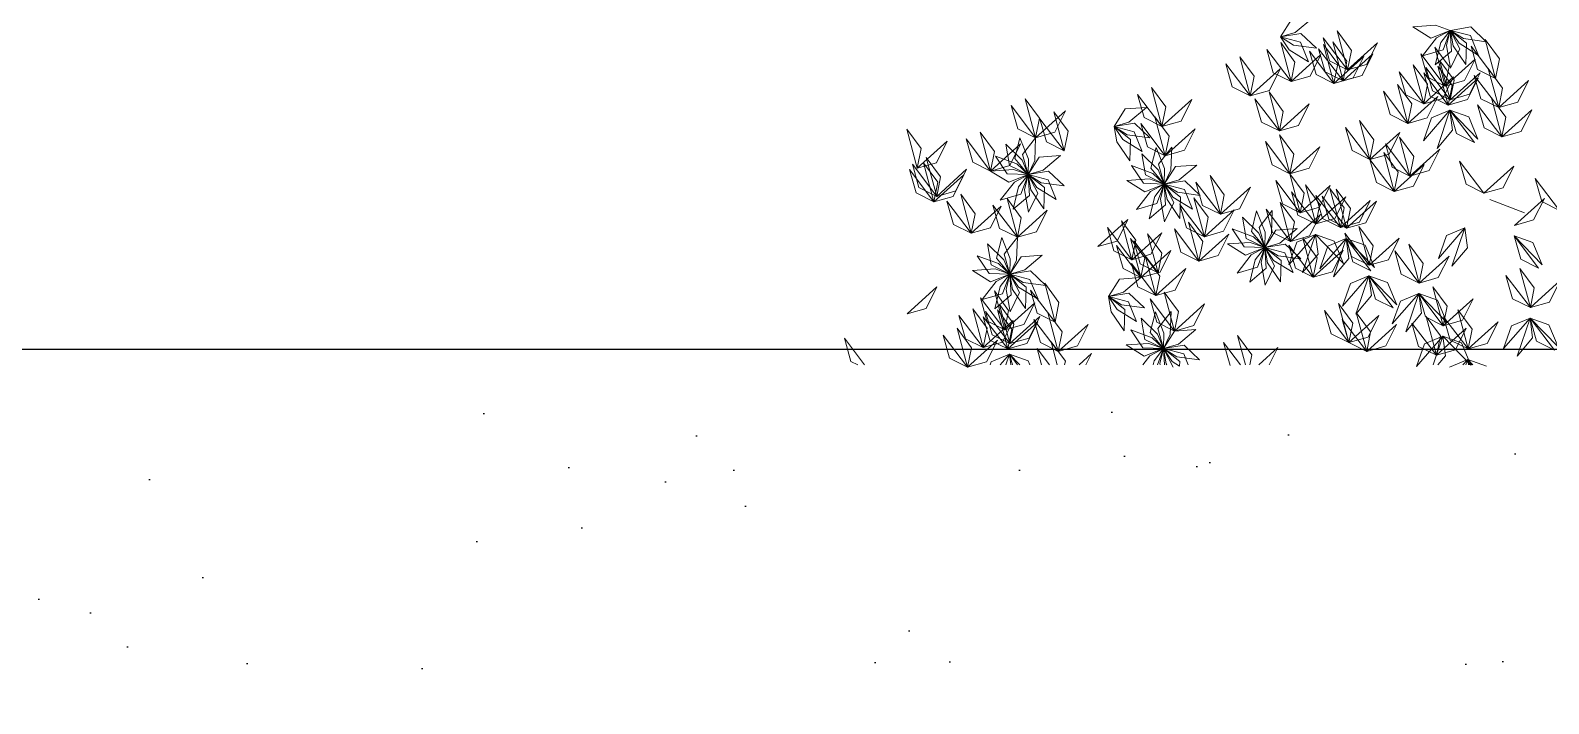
# Model space of a CAD drawing. Header units: inches. Extents: x 4350 to 28384, y -6772 to 993.
# Drawn here: x 15072.3 to 15298.2, y -3623.6 to -3523.4 of the extents above; entities that cross this region are included whole.
import ezdxf

# ---------------------------------------------------------------- set-up
doc = ezdxf.new("R2010")
doc.units = ezdxf.units.IN
doc.header["$MEASUREMENT"] = 0
doc.layers.add('ARREDAMENTO', color=2, linetype='Continuous', lineweight=18)
doc.layers.add('ARREDI_attrezzature', color=7, linetype='Continuous')

# ---------------------------------------------------------------- blocks, each defined once
blk = doc.blocks.new('chioma jacaranda')
at = {"layer": 'ARREDAMENTO', "linetype": 'Continuous'}
blk.add_line((14350.79, -3546.22), (14355.97, -3548.21), dxfattribs=at)
at = {"layer": 'ARREDAMENTO', "lineweight": 0}
for points in [[(14324.48, -3519.2), (14321.86, -3521.39), (14319.65, -3522.03), (14321.3, -3519.43), (14324.48, -3519.2)], [(14324.99, -3523.73), (14321.61, -3523.26), (14319.65, -3522.04), (14322.69, -3521.53), (14324.99, -3523.73)], [(14329.62, -3526.95), (14330.2, -3524.05), (14328.08, -3521.16), (14329.62, -3526.95)], [(14339.34, -3520.53), (14342.74, -3520.29), (14344.91, -3521.07), (14342.04, -3522.21), (14339.34, -3520.53)], [(14340.78, -3524.85), (14342.88, -3522.17), (14344.92, -3521.08), (14343.84, -3523.97), (14340.78, -3524.85)], [(14342.68, -3526.21), (14343.51, -3522.9), (14344.92, -3521.08), (14345.11, -3524.16), (14342.68, -3526.21)], [(14344.96, -3526.68), (14344.37, -3523.32), (14344.92, -3521.08), (14346.35, -3523.81), (14344.96, -3526.68)], [(14350.26, -3522.76), (14346.89, -3522.28), (14344.93, -3521.07), (14347.97, -3520.55), (14350.26, -3522.76)], [(14349.11, -3524.79), (14346.22, -3522.98), (14344.93, -3521.07), (14347.92, -3521.84), (14349.11, -3524.79)], [(14347.24, -3526.17), (14345.33, -3523.35), (14344.93, -3521.08), (14347.34, -3522.99), (14347.24, -3526.17)], [(14321.23, -3528.69), (14318.58, -3527.37), (14317.6, -3523.92), (14321.23, -3528.69)], [(14323.84, -3525.76), (14320.95, -3523.95), (14319.65, -3522.04), (14322.64, -3522.81), (14323.84, -3525.76)], [(14321.23, -3528.69), (14321.81, -3525.79), (14319.69, -3522.9), (14321.23, -3528.69)], [(14328.96, -3528.58), (14326.31, -3527.26), (14325.33, -3523.8), (14328.96, -3528.58)], [(14329.62, -3526.95), (14326.96, -3525.63), (14325.99, -3522.18), (14329.62, -3526.95)], [(14327.6, -3528.96), (14328.18, -3526.05), (14326.05, -3523.16), (14327.6, -3528.96)], [(14328.96, -3528.58), (14329.55, -3525.67), (14327.42, -3522.78), (14328.96, -3528.58)], [(14329.62, -3526.95), (14332.47, -3526.15), (14334.07, -3522.93), (14329.62, -3526.95)], [(14344.16, -3529.36), (14344.74, -3526.45), (14342.62, -3523.56), (14344.16, -3529.36)], [(14351.64, -3528.21), (14348.98, -3526.89), (14348.01, -3523.44), (14351.64, -3528.21)], [(14351.64, -3528.21), (14352.22, -3525.3), (14350.1, -3522.41), (14351.64, -3528.21)], [(14315.15, -3530.8), (14312.49, -3529.48), (14311.52, -3526.03), (14315.15, -3530.8)], [(14315.15, -3530.8), (14315.73, -3527.9), (14313.61, -3525.01), (14315.15, -3530.8)], [(14321.23, -3528.69), (14324.08, -3527.89), (14325.68, -3524.68), (14321.23, -3528.69)], [(14327.6, -3528.96), (14324.94, -3527.64), (14323.97, -3524.19), (14327.6, -3528.96)], [(14327.6, -3528.96), (14330.45, -3528.15), (14332.05, -3524.94), (14327.6, -3528.96)], [(14328.96, -3528.58), (14331.82, -3527.77), (14333.41, -3524.56), (14328.96, -3528.58)], [(14340.96, -3531.99), (14341.55, -3529.09), (14339.42, -3526.2), (14340.96, -3531.99)], [(14344.16, -3529.36), (14341.51, -3528.04), (14340.53, -3524.58), (14344.16, -3529.36)], [(14344.92, -3531.4), (14345.51, -3528.49), (14343.38, -3525.6), (14344.92, -3531.4)], [(14344.16, -3529.36), (14347.01, -3528.55), (14348.61, -3525.34), (14344.16, -3529.36)], [(14315.15, -3530.8), (14318, -3530), (14319.6, -3526.78), (14315.15, -3530.8)], [(14340.96, -3531.99), (14338.31, -3530.67), (14337.33, -3527.22), (14340.96, -3531.99)], [(14340.96, -3531.99), (14343.82, -3531.19), (14345.42, -3527.98), (14340.96, -3531.99)], [(14344.61, -3532.18), (14341.95, -3530.86), (14340.98, -3527.4), (14344.61, -3532.18)], [(14344.92, -3531.4), (14342.27, -3530.08), (14341.29, -3526.62), (14344.92, -3531.4)], [(14344.61, -3532.18), (14345.19, -3529.27), (14343.06, -3526.38), (14344.61, -3532.18)], [(14344.61, -3532.18), (14347.46, -3531.37), (14349.06, -3528.16), (14344.61, -3532.18)], [(14344.92, -3531.4), (14347.78, -3530.59), (14349.38, -3527.38), (14344.92, -3531.4)], [(14352.12, -3532.56), (14349.46, -3531.24), (14348.49, -3527.79), (14352.12, -3532.56)], [(14352.12, -3532.56), (14352.7, -3529.66), (14350.57, -3526.77), (14352.12, -3532.56)], [(14352.12, -3532.56), (14354.97, -3531.76), (14356.57, -3528.54), (14352.12, -3532.56)], [(14302.02, -3535.37), (14299.37, -3534.05), (14298.39, -3530.6), (14302.02, -3535.37)], [(14302.02, -3535.37), (14302.61, -3532.47), (14300.48, -3529.58), (14302.02, -3535.37)], [(14319.49, -3536.04), (14320.07, -3533.13), (14317.95, -3530.24), (14319.49, -3536.04)], [(14338.61, -3534.91), (14335.95, -3533.58), (14334.98, -3530.13), (14338.61, -3534.91)], [(14338.61, -3534.91), (14339.19, -3532), (14337.07, -3529.11), (14338.61, -3534.91)], [(14283.22, -3537.05), (14280.57, -3535.73), (14279.59, -3532.27), (14283.22, -3537.05)], [(14283.22, -3537.05), (14283.81, -3534.14), (14281.68, -3531.25), (14283.22, -3537.05)], [(14283.22, -3537.05), (14286.08, -3536.24), (14287.68, -3533.03), (14283.22, -3537.05)], [(14299.73, -3532.54), (14297.11, -3534.74), (14294.9, -3535.38), (14296.55, -3532.77), (14299.73, -3532.54)], [(14302.02, -3535.37), (14304.87, -3534.57), (14306.47, -3531.35), (14302.02, -3535.37)], [(14319.49, -3536.04), (14316.83, -3534.72), (14315.86, -3531.27), (14319.49, -3536.04)], [(14319.49, -3536.04), (14322.34, -3535.23), (14323.94, -3532.02), (14319.49, -3536.04)], [(14338.61, -3534.91), (14341.46, -3534.1), (14343.06, -3530.89), (14338.61, -3534.91)], [(14344.87, -3532.96), (14342.13, -3534.11), (14340.93, -3537.49), (14344.87, -3532.96)], [(14344.87, -3532.96), (14345.26, -3535.9), (14342.95, -3538.64), (14344.87, -3532.96)], [(14348.5, -3537.74), (14345.85, -3536.42), (14344.87, -3532.96), (14348.5, -3537.74)], [(14344.87, -3532.96), (14347.66, -3533.96), (14349.04, -3537.27), (14344.87, -3532.96)], [(14352.6, -3536.91), (14349.94, -3535.59), (14348.97, -3532.14), (14352.6, -3536.91)], [(14352.6, -3536.91), (14353.18, -3534.01), (14351.05, -3531.12), (14352.6, -3536.91)], [(14352.6, -3536.91), (14355.45, -3536.11), (14357.05, -3532.89), (14352.6, -3536.91)], [(14287.47, -3538.99), (14284.82, -3537.67), (14283.84, -3534.22), (14287.47, -3538.99)], [(14287.47, -3538.99), (14288.06, -3536.09), (14285.93, -3533.2), (14287.47, -3538.99)], [(14300.24, -3537.08), (14296.86, -3536.6), (14294.9, -3535.38), (14297.94, -3534.87), (14300.24, -3537.08)], [(14302.5, -3539.72), (14299.85, -3538.4), (14298.87, -3534.95), (14302.5, -3539.72)], [(14302.5, -3539.72), (14303.09, -3536.82), (14300.96, -3533.93), (14302.5, -3539.72)], [(14332.96, -3540.28), (14333.55, -3537.37), (14331.42, -3534.48), (14332.96, -3540.28)], [(14265.62, -3541.57), (14266.21, -3538.66), (14264.08, -3535.77), (14265.62, -3541.57)], [(14265.62, -3541.57), (14268.47, -3540.76), (14270.07, -3537.55), (14265.62, -3541.57)], [(14276.53, -3542), (14273.87, -3540.68), (14272.89, -3537.23), (14276.53, -3542)], [(14276.53, -3542), (14277.11, -3539.09), (14274.98, -3536.2), (14276.53, -3542)], [(14280.89, -3537.07), (14282.17, -3540.23), (14282.1, -3542.53), (14280.13, -3540.16), (14280.89, -3537.07)], [(14283.22, -3537.05), (14283.11, -3540.46), (14282.1, -3542.53), (14281.27, -3539.56), (14283.22, -3537.05)], [(14299.09, -3539.1), (14296.2, -3537.3), (14294.9, -3535.39), (14297.89, -3536.16), (14299.09, -3539.1)], [(14297.22, -3540.49), (14295.31, -3537.66), (14294.9, -3535.39), (14297.32, -3537.31), (14297.22, -3540.49)], [(14302.5, -3539.72), (14305.35, -3538.92), (14306.95, -3535.7), (14302.5, -3539.72)], [(14321.06, -3542.4), (14321.64, -3539.5), (14319.51, -3536.61), (14321.06, -3542.4)], [(14332.96, -3540.28), (14330.31, -3538.96), (14329.33, -3535.51), (14332.96, -3540.28)], [(14332.96, -3540.28), (14335.81, -3539.47), (14337.41, -3536.26), (14332.96, -3540.28)], [(14338.91, -3542.75), (14339.49, -3539.84), (14337.37, -3536.95), (14338.91, -3542.75)], [(14276.53, -3542), (14279.38, -3541.19), (14280.98, -3537.98), (14276.53, -3542)], [(14277.23, -3539.78), (14280.43, -3540.94), (14282.1, -3542.54), (14279.01, -3542.41), (14277.23, -3539.78)], [(14278.77, -3538.03), (14281.22, -3540.4), (14282.1, -3542.54), (14279.33, -3541.17), (14278.77, -3538.03)], [(14286.94, -3539.7), (14284.32, -3541.89), (14282.11, -3542.53), (14283.76, -3539.93), (14286.94, -3539.7)], [(14299.03, -3539.45), (14301.48, -3541.82), (14302.35, -3543.95), (14299.59, -3542.58), (14299.03, -3539.45)], [(14301.15, -3538.49), (14302.42, -3541.65), (14302.35, -3543.95), (14300.38, -3541.58), (14301.15, -3538.49)], [(14303.48, -3538.47), (14303.36, -3541.87), (14302.35, -3543.95), (14301.52, -3540.98), (14303.48, -3538.47)], [(14321.06, -3542.4), (14318.4, -3541.08), (14317.42, -3537.63), (14321.06, -3542.4)], [(14321.06, -3542.4), (14323.91, -3541.6), (14325.51, -3538.39), (14321.06, -3542.4)], [(14336.59, -3545.05), (14337.18, -3542.15), (14335.05, -3539.26), (14336.59, -3545.05)], [(14338.91, -3542.75), (14336.25, -3541.42), (14335.28, -3537.97), (14338.91, -3542.75)], [(14338.91, -3542.75), (14341.76, -3541.94), (14343.36, -3538.73), (14338.91, -3542.75)], [(14268.1, -3546.58), (14265.45, -3545.25), (14264.47, -3541.8), (14268.1, -3546.58)], [(14268.51, -3545.77), (14265.85, -3544.45), (14264.88, -3541), (14268.51, -3545.77)], [(14268.1, -3546.58), (14268.69, -3543.67), (14266.56, -3540.78), (14268.1, -3546.58)], [(14268.51, -3545.77), (14269.09, -3542.86), (14266.96, -3539.97), (14268.51, -3545.77)], [(14268.51, -3545.77), (14271.36, -3544.96), (14272.96, -3541.75), (14268.51, -3545.77)], [(14276.53, -3542), (14279.93, -3541.76), (14282.1, -3542.54), (14279.23, -3543.68), (14276.53, -3542)], [(14287.45, -3544.23), (14284.07, -3543.75), (14282.11, -3542.54), (14285.15, -3542.02), (14287.45, -3544.23)], [(14297.48, -3541.2), (14300.68, -3542.36), (14302.35, -3543.96), (14299.27, -3543.83), (14297.48, -3541.2)], [(14307.19, -3541.12), (14304.58, -3543.31), (14302.36, -3543.95), (14304.01, -3541.35), (14307.19, -3541.12)], [(14336.59, -3545.05), (14333.94, -3543.73), (14332.96, -3540.28), (14336.59, -3545.05)], [(14336.59, -3545.05), (14339.44, -3544.25), (14341.04, -3541.04), (14336.59, -3545.05)], [(14349.93, -3545.3), (14347.27, -3543.98), (14346.3, -3540.53), (14349.93, -3545.3)], [(14349.93, -3545.3), (14352.78, -3544.49), (14354.38, -3541.28), (14349.93, -3545.3)], [(14268.1, -3546.58), (14270.95, -3545.77), (14272.55, -3542.56), (14268.1, -3546.58)], [(14277.97, -3546.32), (14280.07, -3543.64), (14282.1, -3542.55), (14281.03, -3545.44), (14277.97, -3546.32)], [(14279.87, -3547.68), (14280.69, -3544.37), (14282.1, -3542.55), (14282.3, -3545.63), (14279.87, -3547.68)], [(14282.15, -3548.15), (14281.56, -3544.79), (14282.11, -3542.55), (14283.54, -3545.28), (14282.15, -3548.15)], [(14286.3, -3546.26), (14283.41, -3544.45), (14282.11, -3542.54), (14285.1, -3543.31), (14286.3, -3546.26)], [(14284.43, -3547.64), (14282.52, -3544.82), (14282.11, -3542.55), (14284.53, -3544.46), (14284.43, -3547.64)], [(14296.78, -3543.42), (14300.18, -3543.18), (14302.35, -3543.96), (14299.48, -3545.1), (14296.78, -3543.42)], [(14298.22, -3547.74), (14300.32, -3545.06), (14302.35, -3543.97), (14301.28, -3546.86), (14298.22, -3547.74)], [(14300.12, -3549.1), (14300.94, -3545.79), (14302.36, -3543.97), (14302.55, -3547.05), (14300.12, -3549.1)], [(14302.4, -3549.56), (14301.81, -3546.21), (14302.36, -3543.97), (14303.79, -3546.7), (14302.4, -3549.56)], [(14304.68, -3549.06), (14302.77, -3546.23), (14302.36, -3543.96), (14304.78, -3545.88), (14304.68, -3549.06)], [(14307.7, -3545.65), (14304.33, -3545.17), (14302.37, -3543.96), (14305.41, -3543.44), (14307.7, -3545.65)], [(14306.55, -3547.67), (14303.66, -3545.87), (14302.37, -3543.96), (14305.35, -3544.73), (14306.55, -3547.67)], [(14310.72, -3548.44), (14308.06, -3547.12), (14307.08, -3543.67), (14310.72, -3548.44)], [(14310.72, -3548.44), (14311.3, -3545.54), (14309.17, -3542.65), (14310.72, -3548.44)], [(14322.6, -3548.2), (14319.94, -3546.88), (14318.97, -3543.43), (14322.6, -3548.2)], [(14322.6, -3548.2), (14323.18, -3545.29), (14321.06, -3542.4), (14322.6, -3548.2)], [(14322.6, -3548.2), (14325.45, -3547.39), (14327.05, -3544.18), (14322.6, -3548.2)], [(14324.9, -3549.87), (14325.49, -3546.96), (14323.36, -3544.07), (14324.9, -3549.87)], [(14361.19, -3547.88), (14358.54, -3546.56), (14357.56, -3543.11), (14361.19, -3547.88)], [(14273.64, -3551.27), (14270.99, -3549.95), (14270.01, -3546.5), (14273.64, -3551.27)], [(14273.64, -3551.27), (14274.23, -3548.36), (14272.1, -3545.47), (14273.64, -3551.27)], [(14280.51, -3551.87), (14281.09, -3548.96), (14278.97, -3546.07), (14280.51, -3551.87)], [(14308.33, -3551.78), (14308.91, -3548.87), (14306.78, -3545.98), (14308.33, -3551.78)], [(14310.72, -3548.44), (14313.57, -3547.64), (14315.17, -3544.42), (14310.72, -3548.44)], [(14324.9, -3549.87), (14322.25, -3548.55), (14321.27, -3545.1), (14324.9, -3549.87)], [(14324.9, -3549.87), (14327.76, -3549.06), (14329.36, -3545.85), (14324.9, -3549.87)], [(14328.56, -3550.4), (14325.91, -3549.08), (14324.93, -3545.63), (14328.56, -3550.4)], [(14329.5, -3550.49), (14326.84, -3549.17), (14325.87, -3545.72), (14329.5, -3550.49)], [(14328.56, -3550.4), (14329.15, -3547.5), (14327.02, -3544.61), (14328.56, -3550.4)], [(14329.5, -3550.49), (14330.08, -3547.59), (14327.96, -3544.7), (14329.5, -3550.49)], [(14328.56, -3550.4), (14331.41, -3549.6), (14333.01, -3546.38), (14328.56, -3550.4)], [(14329.5, -3550.49), (14332.35, -3549.69), (14333.95, -3546.48), (14329.5, -3550.49)], [(14354.47, -3550.1), (14357.32, -3549.29), (14358.92, -3546.08), (14354.47, -3550.1)], [(14273.64, -3551.27), (14276.5, -3550.46), (14278.1, -3547.25), (14273.64, -3551.27)], [(14280.51, -3551.87), (14277.85, -3550.55), (14276.88, -3547.09), (14280.51, -3551.87)], [(14280.51, -3551.87), (14283.36, -3551.06), (14284.96, -3547.85), (14280.51, -3551.87)], [(14308.33, -3551.78), (14305.67, -3550.46), (14304.7, -3547), (14308.33, -3551.78)], [(14308.33, -3551.78), (14311.18, -3550.97), (14312.78, -3547.76), (14308.33, -3551.78)], [(14313.99, -3548.89), (14316.44, -3551.25), (14317.32, -3553.39), (14314.55, -3552.02), (14313.99, -3548.89)], [(14316.11, -3547.92), (14317.39, -3551.08), (14317.32, -3553.39), (14315.35, -3551.01), (14316.11, -3547.92)], [(14318.44, -3547.9), (14318.33, -3551.31), (14317.32, -3553.38), (14316.49, -3550.41), (14318.44, -3547.9)], [(14321.14, -3552.47), (14318.49, -3551.15), (14317.51, -3547.7), (14321.14, -3552.47)], [(14321.14, -3552.47), (14321.72, -3549.56), (14319.6, -3546.67), (14321.14, -3552.47)], [(14321.14, -3552.47), (14323.99, -3551.66), (14325.59, -3548.45), (14321.14, -3552.47)], [(14292.49, -3553.25), (14295.35, -3552.44), (14296.95, -3549.23), (14292.49, -3553.25)], [(14297.53, -3555.2), (14294.88, -3553.88), (14293.9, -3550.43), (14297.53, -3555.2)], [(14297.53, -3555.2), (14298.11, -3552.3), (14295.99, -3549.41), (14297.53, -3555.2)], [(14307.51, -3555.4), (14304.85, -3554.08), (14303.88, -3550.63), (14307.51, -3555.4)], [(14307.51, -3555.4), (14308.09, -3552.49), (14305.96, -3549.6), (14307.51, -3555.4)], [(14312.45, -3550.63), (14315.65, -3551.8), (14317.32, -3553.39), (14314.23, -3553.26), (14312.45, -3550.63)], [(14322.16, -3550.55), (14319.54, -3552.74), (14317.33, -3553.39), (14318.98, -3550.78), (14322.16, -3550.55)], [(14332.86, -3556.03), (14333.45, -3553.13), (14331.32, -3550.24), (14332.86, -3556.03)], [(14332.86, -3556.03), (14333.45, -3553.13), (14331.32, -3550.24), (14332.86, -3556.03)], [(14347.1, -3550.48), (14344.36, -3551.62), (14343.16, -3555), (14347.1, -3550.48)], [(14347.1, -3550.48), (14347.49, -3553.41), (14345.17, -3556.16), (14347.1, -3550.48)], [(14276.06, -3552.85), (14278.51, -3555.22), (14279.38, -3557.36), (14276.62, -3555.98), (14276.06, -3552.85)], [(14278.18, -3551.89), (14279.45, -3555.05), (14279.38, -3557.35), (14277.42, -3554.98), (14278.18, -3551.89)], [(14280.51, -3551.87), (14280.39, -3555.27), (14279.39, -3557.35), (14278.56, -3554.38), (14280.51, -3551.87)], [(14298.89, -3557.85), (14296.23, -3556.53), (14295.26, -3553.08), (14298.89, -3557.85)], [(14298.89, -3557.85), (14299.47, -3554.94), (14297.34, -3552.05), (14298.89, -3557.85)], [(14297.53, -3555.2), (14300.38, -3554.4), (14301.98, -3551.19), (14297.53, -3555.2)], [(14301.44, -3557.15), (14298.78, -3555.83), (14297.81, -3552.38), (14301.44, -3557.15)], [(14301.44, -3557.15), (14302.02, -3554.24), (14299.89, -3551.35), (14301.44, -3557.15)], [(14307.51, -3555.4), (14310.36, -3554.59), (14311.96, -3551.38), (14307.51, -3555.4)], [(14311.75, -3552.85), (14315.15, -3552.62), (14317.32, -3553.4), (14314.45, -3554.53), (14311.75, -3552.85)], [(14313.19, -3557.18), (14315.29, -3554.49), (14317.32, -3553.4), (14316.25, -3556.29), (14313.19, -3557.18)], [(14315.09, -3558.53), (14315.91, -3555.23), (14317.32, -3553.4), (14317.52, -3556.48), (14315.09, -3558.53)], [(14317.37, -3559), (14316.78, -3555.64), (14317.33, -3553.4), (14318.76, -3556.13), (14317.37, -3559)], [(14322.67, -3555.08), (14319.29, -3554.61), (14317.33, -3553.39), (14320.37, -3552.88), (14322.67, -3555.08)], [(14321.52, -3557.11), (14318.63, -3555.3), (14317.33, -3553.4), (14320.32, -3554.16), (14321.52, -3557.11)], [(14319.65, -3558.5), (14317.74, -3555.67), (14317.33, -3553.4), (14319.75, -3555.31), (14319.65, -3558.5)], [(14324.53, -3557.8), (14321.88, -3556.48), (14320.9, -3553.03), (14324.53, -3557.8)], [(14324.85, -3551.44), (14322.11, -3552.58), (14320.91, -3555.96), (14324.85, -3551.44)], [(14324.85, -3551.44), (14325.24, -3554.38), (14322.92, -3557.12), (14324.85, -3551.44)], [(14324.53, -3557.8), (14325.12, -3554.9), (14322.99, -3552.01), (14324.53, -3557.8)], [(14324.85, -3551.44), (14327.64, -3552.43), (14329.02, -3555.74), (14324.85, -3551.44)], [(14329.45, -3552.06), (14326.71, -3553.2), (14325.5, -3556.58), (14329.45, -3552.06)], [(14329.45, -3552.06), (14329.84, -3555), (14327.52, -3557.74), (14329.45, -3552.06)], [(14332.86, -3556.03), (14330.21, -3554.71), (14329.23, -3551.26), (14332.86, -3556.03)], [(14332.86, -3556.03), (14330.21, -3554.71), (14329.23, -3551.26), (14332.86, -3556.03)], [(14333.08, -3556.84), (14330.42, -3555.51), (14329.45, -3552.06), (14333.08, -3556.84)], [(14329.45, -3552.06), (14332.24, -3553.06), (14333.62, -3556.37), (14329.45, -3552.06)], [(14332.86, -3556.03), (14335.71, -3555.23), (14337.31, -3552.01), (14332.86, -3556.03)], [(14332.86, -3556.03), (14335.71, -3555.23), (14337.31, -3552.01), (14332.86, -3556.03)], [(14340.29, -3558.67), (14340.87, -3555.77), (14338.75, -3552.88), (14340.29, -3558.67)], [(14358.05, -3556.44), (14355.4, -3555.12), (14354.42, -3551.67), (14358.05, -3556.44)], [(14354.42, -3551.67), (14357.21, -3552.66), (14358.59, -3555.98), (14354.42, -3551.67)], [(14274.51, -3554.6), (14277.71, -3555.76), (14279.38, -3557.36), (14276.3, -3557.23), (14274.51, -3554.6)], [(14284.22, -3554.52), (14281.61, -3556.71), (14279.39, -3557.35), (14281.05, -3554.75), (14284.22, -3554.52)], [(14298.89, -3557.85), (14301.74, -3557.04), (14303.34, -3553.83), (14298.89, -3557.85)], [(14301.1, -3560.55), (14301.69, -3557.65), (14299.56, -3554.76), (14301.1, -3560.55)], [(14324.53, -3557.8), (14327.38, -3557), (14328.98, -3553.78), (14324.53, -3557.8)], [(14340.29, -3558.67), (14337.63, -3557.35), (14336.66, -3553.9), (14340.29, -3558.67)], [(14340.29, -3558.67), (14343.14, -3557.87), (14344.74, -3554.65), (14340.29, -3558.67)], [(14273.81, -3556.82), (14277.21, -3556.58), (14279.38, -3557.36), (14276.51, -3558.5), (14273.81, -3556.82)], [(14275.25, -3561.14), (14277.35, -3558.46), (14279.38, -3557.37), (14278.31, -3560.26), (14275.25, -3561.14)], [(14277.15, -3562.5), (14277.97, -3559.19), (14279.39, -3557.37), (14279.58, -3560.45), (14277.15, -3562.5)], [(14279.43, -3562.96), (14278.84, -3559.61), (14279.39, -3557.37), (14280.82, -3560.1), (14279.43, -3562.96)], [(14284.73, -3559.05), (14281.36, -3558.57), (14279.4, -3557.36), (14282.44, -3556.84), (14284.73, -3559.05)], [(14283.58, -3561.08), (14280.69, -3559.27), (14279.4, -3557.36), (14282.38, -3558.13), (14283.58, -3561.08)], [(14281.71, -3562.46), (14279.8, -3559.64), (14279.4, -3557.37), (14281.81, -3559.28), (14281.71, -3562.46)], [(14298.89, -3557.85), (14296.28, -3560.04), (14294.06, -3560.68), (14295.71, -3558.08), (14298.89, -3557.85)], [(14301.1, -3560.55), (14298.45, -3559.23), (14297.47, -3555.78), (14301.1, -3560.55)], [(14301.1, -3560.55), (14303.96, -3559.75), (14305.56, -3556.53), (14301.1, -3560.55)], [(14332.81, -3557.6), (14330.07, -3558.74), (14328.87, -3562.12), (14332.81, -3557.6)], [(14332.81, -3557.6), (14333.2, -3560.54), (14330.88, -3563.28), (14332.81, -3557.6)], [(14336.44, -3562.37), (14333.79, -3561.05), (14332.81, -3557.6), (14336.44, -3562.37)], [(14332.81, -3557.6), (14335.6, -3558.6), (14336.98, -3561.91), (14332.81, -3557.6)], [(14356.83, -3562.32), (14354.17, -3561), (14353.2, -3557.55), (14356.83, -3562.32)], [(14356.83, -3562.32), (14357.41, -3559.41), (14355.29, -3556.52), (14356.83, -3562.32)], [(14264.09, -3563.24), (14266.94, -3562.44), (14268.54, -3559.22), (14264.09, -3563.24)], [(14278.63, -3565.65), (14279.21, -3562.74), (14277.09, -3559.85), (14278.63, -3565.65)], [(14286.11, -3564.5), (14283.45, -3563.18), (14282.48, -3559.73), (14286.11, -3564.5)], [(14286.11, -3564.5), (14286.69, -3561.59), (14284.57, -3558.7), (14286.11, -3564.5)], [(14299.4, -3562.38), (14296.02, -3561.91), (14294.06, -3560.69), (14297.11, -3560.18), (14299.4, -3562.38)], [(14303.91, -3565.81), (14304.49, -3562.91), (14302.37, -3560.02), (14303.91, -3565.81)], [(14343.87, -3565.02), (14344.45, -3562.11), (14342.32, -3559.22), (14343.87, -3565.02)], [(14356.83, -3562.32), (14359.68, -3561.51), (14361.28, -3558.3), (14356.83, -3562.32)], [(14278.63, -3565.65), (14275.98, -3564.32), (14275, -3560.87), (14278.63, -3565.65)], [(14279.39, -3567.69), (14279.98, -3564.78), (14277.85, -3561.89), (14279.39, -3567.69)], [(14278.63, -3565.65), (14281.48, -3564.84), (14283.08, -3561.63), (14278.63, -3565.65)], [(14298.25, -3564.41), (14295.36, -3562.6), (14294.06, -3560.69), (14297.05, -3561.46), (14298.25, -3564.41)], [(14296.38, -3565.79), (14294.47, -3562.97), (14294.06, -3560.7), (14296.48, -3562.61), (14296.38, -3565.79)], [(14303.91, -3565.81), (14301.25, -3564.49), (14300.28, -3561.04), (14303.91, -3565.81)], [(14303.91, -3565.81), (14306.76, -3565.01), (14308.36, -3561.79), (14303.91, -3565.81)], [(14329.83, -3567.53), (14330.42, -3564.62), (14328.29, -3561.73), (14329.83, -3567.53)], [(14340.24, -3560.24), (14337.5, -3561.38), (14336.29, -3564.76), (14340.24, -3560.24)], [(14340.24, -3560.24), (14340.62, -3563.18), (14338.31, -3565.92), (14340.24, -3560.24)], [(14343.87, -3565.02), (14341.21, -3563.69), (14340.24, -3560.24), (14343.87, -3565.02)], [(14340.24, -3560.24), (14343.03, -3561.24), (14344.41, -3564.55), (14340.24, -3560.24)], [(14343.87, -3565.02), (14346.72, -3564.21), (14348.32, -3561), (14343.87, -3565.02)], [(14275.43, -3568.28), (14272.78, -3566.96), (14271.8, -3563.51), (14275.43, -3568.28)], [(14275.43, -3568.28), (14276.02, -3565.38), (14273.89, -3562.49), (14275.43, -3568.28)], [(14275.43, -3568.28), (14278.29, -3567.48), (14279.88, -3564.26), (14275.43, -3568.28)], [(14279.08, -3568.47), (14276.42, -3567.15), (14275.44, -3563.69), (14279.08, -3568.47)], [(14279.39, -3567.69), (14276.74, -3566.37), (14275.76, -3562.91), (14279.39, -3567.69)], [(14279.08, -3568.47), (14279.66, -3565.56), (14277.53, -3562.67), (14279.08, -3568.47)], [(14279.08, -3568.47), (14281.93, -3567.66), (14283.53, -3564.45), (14279.08, -3568.47)], [(14279.39, -3567.69), (14282.24, -3566.88), (14283.84, -3563.67), (14279.39, -3567.69)], [(14286.59, -3568.85), (14283.93, -3567.53), (14282.96, -3564.08), (14286.59, -3568.85)], [(14286.59, -3568.85), (14287.17, -3565.95), (14285.04, -3563.06), (14286.59, -3568.85)], [(14298.92, -3563.92), (14301.37, -3566.29), (14302.24, -3568.42), (14299.48, -3567.05), (14298.92, -3563.92)], [(14301.04, -3562.95), (14302.32, -3566.11), (14302.25, -3568.42), (14300.28, -3566.04), (14301.04, -3562.95)], [(14303.37, -3562.93), (14303.25, -3566.34), (14302.25, -3568.42), (14301.42, -3565.45), (14303.37, -3562.93)], [(14329.83, -3567.53), (14327.18, -3566.21), (14326.2, -3562.76), (14329.83, -3567.53)], [(14332.48, -3568.85), (14329.83, -3567.53), (14328.85, -3564.08), (14332.48, -3568.85)], [(14329.83, -3567.53), (14332.68, -3566.72), (14334.28, -3563.51), (14329.83, -3567.53)], [(14332.48, -3568.85), (14333.07, -3565.94), (14330.94, -3563.05), (14332.48, -3568.85)], [(14342.85, -3569.42), (14340.2, -3568.1), (14339.22, -3564.65), (14342.85, -3569.42)], [(14342.85, -3569.42), (14343.44, -3566.52), (14341.31, -3563.63), (14342.85, -3569.42)], [(14347.56, -3568.47), (14344.91, -3567.15), (14343.93, -3563.69), (14347.56, -3568.47)], [(14347.56, -3568.47), (14348.15, -3565.56), (14346.02, -3562.67), (14347.56, -3568.47)], [(14347.56, -3568.47), (14350.42, -3567.66), (14352.02, -3564.45), (14347.56, -3568.47)], [(14356.78, -3563.89), (14354.04, -3565.03), (14352.83, -3568.41), (14356.78, -3563.89)], [(14356.78, -3563.89), (14357.17, -3566.83), (14354.85, -3569.57), (14356.78, -3563.89)], [(14360.41, -3568.66), (14357.75, -3567.34), (14356.78, -3563.89), (14360.41, -3568.66)], [(14356.78, -3563.89), (14359.57, -3564.88), (14360.95, -3568.19), (14356.78, -3563.89)], [(14256.75, -3570.84), (14255.75, -3570.34), (14254.77, -3566.89), (14257.78, -3570.84)], [(14273.08, -3571.2), (14270.42, -3569.87), (14269.45, -3566.42), (14273.08, -3571.2)], [(14273.08, -3571.2), (14273.66, -3568.29), (14271.54, -3565.4), (14273.08, -3571.2)], [(14286.59, -3568.85), (14289.44, -3568.04), (14291.04, -3564.83), (14286.59, -3568.85)], [(14297.37, -3565.66), (14300.58, -3566.83), (14302.24, -3568.42), (14299.16, -3568.3), (14297.37, -3565.66)], [(14307.08, -3565.58), (14304.47, -3567.77), (14302.26, -3568.42), (14303.91, -3565.81), (14307.08, -3565.58)], [(14315.11, -3570.84), (14315.4, -3569.37), (14313.27, -3566.48), (14314.43, -3570.84)], [(14332.48, -3568.85), (14335.34, -3568.04), (14336.94, -3564.83), (14332.48, -3568.85)], [(14343.81, -3566.58), (14341.08, -3567.72), (14339.87, -3571.1), (14343.81, -3566.58)], [(14342.37, -3570.84), (14343.81, -3566.58)], [(14342.85, -3569.42), (14345.7, -3568.62), (14347.3, -3565.4), (14342.85, -3569.42)], [(14343.81, -3566.58), (14344.2, -3569.52), (14343.09, -3570.84)], [(14343.81, -3566.58), (14346.61, -3567.58), (14347.99, -3570.89), (14343.81, -3566.58)], [(14273.08, -3571.2), (14275.93, -3570.39), (14277.53, -3567.18), (14273.08, -3571.2)], [(14284.12, -3570.84), (14283.43, -3568.43), (14285.27, -3570.84)], [(14287.54, -3570.84), (14287.65, -3570.3), (14285.52, -3567.41), (14286.44, -3570.84)], [(14290.69, -3570.84), (14291.52, -3569.18), (14289.69, -3570.84)], [(14296.67, -3567.88), (14300.07, -3567.65), (14302.24, -3568.43), (14299.38, -3569.56), (14296.67, -3567.88)], [(14299.19, -3570.84), (14300.22, -3569.52), (14302.25, -3568.43), (14301.35, -3570.84)], [(14300.69, -3570.84), (14300.84, -3570.26), (14302.25, -3568.43), (14302.4, -3570.84)], [(14301.73, -3570.84), (14301.71, -3570.67), (14302.26, -3568.43), (14303.68, -3571.17)], [(14307.6, -3570.11), (14304.22, -3569.64), (14302.26, -3568.42), (14305.3, -3567.91), (14307.6, -3570.11)], [(14304.65, -3571.02), (14303.56, -3570.33), (14302.26, -3568.43), (14305.25, -3569.19), (14305.92, -3570.84)], [(14302.76, -3570.84), (14302.67, -3570.7), (14302.26, -3568.43), (14304.68, -3570.35), (14304.65, -3571.02)], [(14312.16, -3570.96), (14311.19, -3567.51), (14313.72, -3570.84)], [(14317.99, -3570.84), (14319.27, -3568.26), (14316.41, -3570.84)], [(14279.34, -3569.25), (14276.6, -3570.4), (14276.45, -3570.84)], [(14277.96, -3570.84), (14279.34, -3569.25)], [(14278.8, -3570.84), (14279.34, -3569.25)], [(14279.79, -3570.84), (14279.34, -3569.25), (14280.54, -3570.84)], [(14279.34, -3569.25), (14279.55, -3570.84)], [(14279.34, -3569.25), (14282.13, -3570.25), (14282.38, -3570.84)], [(14280.87, -3570.84), (14279.34, -3569.25)], [(14347.51, -3570.04), (14344.78, -3571.18)], [(14346.81, -3570.84), (14347.51, -3570.04)], [(14347.24, -3570.84), (14347.51, -3570.04)], [(14347.74, -3570.84), (14347.51, -3570.04), (14348.12, -3570.84)], [(14347.51, -3570.04), (14347.62, -3570.84)], [(14347.51, -3570.04), (14350.3, -3571.03)], [(14348.29, -3570.84), (14347.51, -3570.04)]]:
    blk.add_lwpolyline(points, dxfattribs=at)

msp = doc.modelspace()

# ---------------------------------------------------------------- hatches: boundary and pattern name
at = {"layer": 'ARREDI_attrezzature'}
h = msp.add_hatch(dxfattribs=at)
h.set_pattern_fill('AR-SAND', color=256, scale=30)
h.paths.add_polyline_path([(17035.43, -3570.84), (16637.75, -3570.84), (16637.75, -4170.84), (17035.43, -4170.84)])
h.paths.add_polyline_path([(16637.75, -3570.84), (16447.77, -3570.84), (16447.77, -3785.84), (16637.75, -3785.84)])
h.paths.add_polyline_path([(16447.77, -3570.84), (16326.96, -3570.84), (16326.96, -3685.66), (16447.77, -3685.84)])
h.paths.add_polyline_path([(16326.96, -3570.84), (15991.28, -3570.84), (15991.28, -3635.84), (16124.43, -3769.71), (16124.86, -3766.1), (16132.88, -3767.95), (16130.99, -3775.37), (16134.77, -3775.83), (16135.24, -3771.2), (16139.01, -3772.13), (16140.9, -3767.03), (16145.62, -3769.81), (16142.32, -3776.76), (16146.09, -3778.62), (16147.98, -3774.44), (16158.36, -3777.69), (16156.47, -3782.33), (16162.14, -3780.47), (16167.18, -3785.84), (16177.74, -3785.84), (16178.31, -3778.91), (16176.77, -3779.08), (16180.54, -3767.49), (16198, -3765.64), (16196.11, -3772.13), (16194.7, -3779.08), (16194.22, -3778.81), (16194.22, -3782.79), (16190.45, -3781.86), (16190.45, -3785.84), (16203.65, -3785.84), (16202.72, -3791.13), (16206.97, -3788.82), (16206.97, -3792.52), (16202.25, -3792.99), (16204.4, -3799.75), (16204.82, -3800.33), (16211.94, -3798), (16211.68, -3797.16), (16215.93, -3796.7), (16211.94, -3798), (16213.1, -3801.8), (16217.35, -3800.87), (16206.49, -3805.04), (16209.32, -3811.53), (16199.56, -3825.73), (16206.02, -3818.02), (16214.99, -3808.75), (16224.9, -3799.48), (16240, -3788.82), (16250.38, -3781.86), (16259.82, -3776.3), (16269.72, -3769.81), (16279.16, -3764.71), (16291.5, -3758.92), (16291.43, -3758.68), (16299.93, -3754.97), (16299.45, -3755.19), (16299.45, -3755.44), (16303.23, -3754.05), (16302.28, -3763.32), (16298.51, -3777.69), (16294.26, -3768.88), (16291.5, -3758.92), (16279.16, -3764.71), (16269.72, -3769.81), (16259.82, -3776.3), (16250.38, -3781.86), (16244.44, -3785.84), (16326.96, -3785.84), (16326.96, -3685.84)])
h.paths.add_polyline_path([(16246.13, -3705.83), (16257.93, -3703.51), (16263.12, -3706.76), (16257.93, -3713.25), (16251.32, -3721.59), (16245.66, -3729.01), (16239.52, -3738.28), (16234.81, -3745.24), (16228.67, -3754.97), (16224.9, -3762.39), (16223.8, -3764.12), (16230.56, -3761.46), (16235.75, -3759.61), (16240.47, -3758.22), (16237.64, -3752.66), (16247.55, -3749.41), (16249.43, -3758.22), (16254.62, -3756.36), (16252.27, -3750.8), (16258.4, -3748.95), (16260.29, -3753.58), (16265.48, -3752.19), (16263.12, -3745.7), (16278.69, -3743.38), (16279.16, -3748.02), (16284.35, -3747.56), (16283.41, -3742.92), (16295.21, -3744.77), (16295.73, -3750.4), (16292.85, -3750.8), (16293.79, -3754.97), (16289.54, -3756.83), (16288.6, -3749.41), (16279.16, -3751.73), (16280.04, -3755.81), (16281.05, -3755.44), (16281.05, -3760.54), (16280.04, -3755.81), (16278.1, -3756.52), (16278.69, -3761.46), (16277.27, -3756.83), (16278.1, -3756.52), (16277.75, -3753.58), (16266.42, -3756.83), (16268.78, -3761), (16264.64, -3761.9), (16265.01, -3765.64), (16264.53, -3761.93), (16264.64, -3761.9), (16264.06, -3755.9), (16256.04, -3757.29), (16256.86, -3761.53), (16256.98, -3761.46), (16257.93, -3767.03), (16256.86, -3761.53), (16253.73, -3763.29), (16254.62, -3767.49), (16253.68, -3763.32), (16253.73, -3763.29), (16252.74, -3758.68), (16238.58, -3764.25), (16238.79, -3769.44), (16239.05, -3769.34), (16239.05, -3775.83), (16238.79, -3769.44), (16235.28, -3770.74), (16235.75, -3774.44), (16234.33, -3766.1), (16228.67, -3767.95), (16233.39, -3786.5), (16230.56, -3777.69), (16225.84, -3780.01), (16221.59, -3764.71), (16209.32, -3772.59), (16214.99, -3778.15), (16212.16, -3780.93), (16219.23, -3786.96), (16204.36, -3777.22), (16206.02, -3769.34), (16211.68, -3770.74), (16215.16, -3760.98), (16208.38, -3760.07), (16211.21, -3751.73), (16217.35, -3755.44), (16218.76, -3751.26), (16212.16, -3750.8), (16217.35, -3738.75), (16218.81, -3739.53), (16220.65, -3734.58), (16223.48, -3729.94), (16218.76, -3729.48), (16223.01, -3723.45), (16229.14, -3726.23), (16232.42, -3723.48), (16230.56, -3721.13), (16231.98, -3720.22), (16229.62, -3716.49), (16237.17, -3712.32), (16244.24, -3708.15), (16246.13, -3711.86)], flags=16)
h.paths.add_polyline_path([(16242.29, -3715.9), (16245.19, -3721.59), (16241.41, -3716.49)], flags=0)
h.paths.add_polyline_path([(16231.97, -3731.79), (16234.81, -3734.11), (16231.85, -3732.02)], flags=0)
h.paths.add_polyline_path([(15991.28, -3570.84), (15331.28, -3570.84), (15331.28, -3635.84), (15991.28, -3635.84)])
h.paths.add_polyline_path([(15331.28, -3570.84), (14846.4, -3570.84), (14846.4, -4170.84), (15331.28, -4170.84)])
h.paths.add_polyline_path([(15991.28, -3635.84), (15991.28, -3785.84), (16008.47, -3785.84), (16008.42, -3785.56), (16008.82, -3785.84), (16012.4, -3785.84), (16013.39, -3782.01), (16016.78, -3782.54), (16019.39, -3779.13), (16021.44, -3782.38), (16018.79, -3784.22), (16019.75, -3785.84), (16025.56, -3785.84), (16025.7, -3785.74), (16025.72, -3785.84), (16032.24, -3785.84), (16031.4, -3782.95), (16028.3, -3781.28), (16025.32, -3778.67), (16029.88, -3777.36), (16026.14, -3775.48), (16022.75, -3774.45), (16022.42, -3771.15), (16024.64, -3772.53), (16027.94, -3772.72), (16028.86, -3770.59), (16030.24, -3768.04), (16032.16, -3770.57), (16034.61, -3770.13), (16037.59, -3772.95), (16034.42, -3774.16), (16035.28, -3775.63), (16039.18, -3775.39), (16038.98, -3777.3), (16038.8, -3781.33), (16040.1, -3785.34), (16042.63, -3783.63), (16044.87, -3784.55), (16045.29, -3784.25), (16045.91, -3781.91), (16041.88, -3780.67), (16042.79, -3776.31), (16043.08, -3770.38), (16044.76, -3768.25), (16046.79, -3772.8), (16048.59, -3770.88), (16049.46, -3773.3), (16050.2, -3776.26), (16051.37, -3773.71), (16053.57, -3772.76), (16055.07, -3775.71), (16055.31, -3779.19), (16053.7, -3779.3), (16052.91, -3783.69), (16054.19, -3783.98), (16053.87, -3785.76), (16053.93, -3785.84), (16061.93, -3785.84), (16062.25, -3785.19), (16062.5, -3785.84), (16066.4, -3785.84), (16066.69, -3785.04), (16068.6, -3784.73), (16070.71, -3784.59), (16071.42, -3785.84), (16072.56, -3785.84), (16072.92, -3784.36), (16074.2, -3785.11), (16076.86, -3785.31), (16080.46, -3784.86), (16079.03, -3785.84), (16084.26, -3785.84), (16084.75, -3779.08), (16090.42, -3778.65), (16089.47, -3774.44), (16110.7, -3768.88), (16111.65, -3773.52), (16115.42, -3772.59), (16114.01, -3767.49), (16119.67, -3767.49), (16119.2, -3773.98), (16123.91, -3773.98), (16124.43, -3769.71)], flags=17)
h.paths.add_polyline_path([(15272.3, -3924.58), (15272.3, -3882.09), (15241.39, -3882.09), (15241.39, -3924.58)], flags=24)

# ---------------------------------------------------------------- linework, layer by layer
msp.add_line((14846.4, -3570.84), (17035.43, -3570.84), dxfattribs=at)

# ---------------------------------------------------------------- block references
msp.add_blockref('chioma jacaranda', (938.65, -2.32))

doc.saveas('drawing.dxf')
